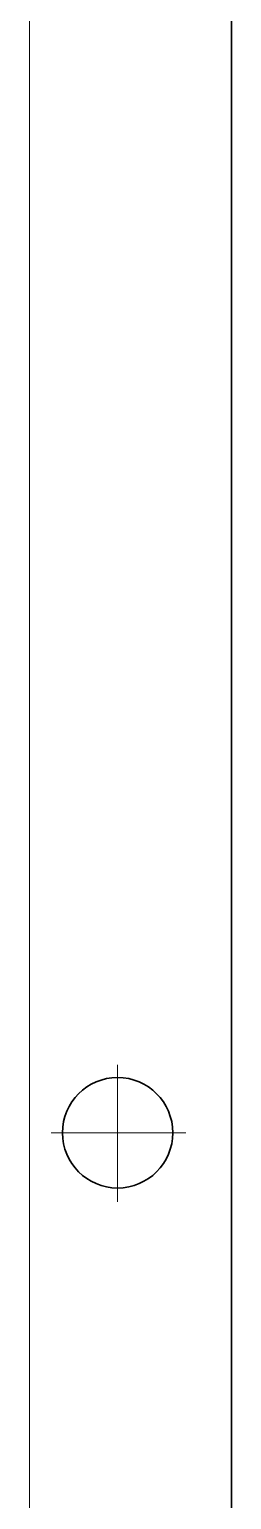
# Model space of a CAD drawing. Extents: x -7342 to 109, y -2713 to 214.
# Drawn here: x -5671.7 to -5660.7, y -2479.7 to -2399.8 of the extents above; entities that cross this region are included whole.
import ezdxf

# ---------------------------------------------------------------- set-up
doc = ezdxf.new("R2010")
doc.units = 0
doc.header["$LTSCALE"] = 7
doc.linetypes.add('\\M+5B5E3\\M+5BBAD\\M+5CFDF', pattern=[18, 12, -2, 2, -2])
doc.layers.add('EB0', color=7, linetype='CONTINUOUS', lineweight=35)

msp = doc.modelspace()

# ---------------------------------------------------------------- linework, layer by layer
at = {"layer": 'EB0', "linetype": 'Continuous', "lineweight": 18}
msp.add_line((-5671.6643, -2600.86937), (-5671.6643, -2318.71937), dxfattribs=at)
at = {"layer": 'EB0'}
msp.add_line((-5660.6643, -2595.86937), (-5660.6643, -2323.71937), dxfattribs=at)
at = {"layer": 'EB0', "linetype": '\\M+5B5E3\\M+5BBAD\\M+5CFDF', "lineweight": 18}
for p, q in [((-5666.8643, -2463.52107), (-5666.8643, -2456.07376)), ((-5670.47488, -2459.76937), (-5663.15366, -2459.76937))]:
    msp.add_line(p, q, dxfattribs=at)
at = {"layer": 'EB0'}
msp.add_circle((-5666.8643, -2459.76937), 3, dxfattribs=at)

doc.saveas('drawing.dxf')
